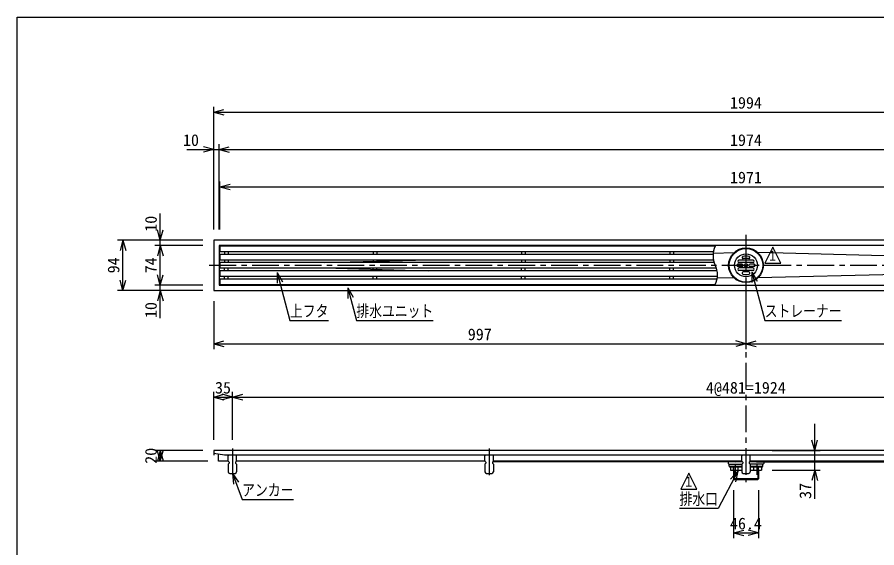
# Model space of a CAD drawing. Units: millimetres, scale not verified. Extents: x -1365 to 1365, y -930 to 870.
# Drawn here: x -1365 to 245, y -124 to 870 of the extents above; entities that cross this region are included whole.
import ezdxf
from ezdxf.enums import TextEntityAlignment as Align

# ---------------------------------------------------------------- set-up
doc = ezdxf.new("R2010")
doc.units = ezdxf.units.MM
doc.header["$LTSCALE"] = 10
doc.linetypes.add('CHAIN1', pattern=[8, 5, -1, 1, -1])
doc.linetypes.add('DASHED2', pattern=[3, 2, -1])
for name, color, linetype in [('0-0_計極細', 2, 'Continuous'), ('0-1_計細線', 3, 'Continuous'), ('0-5_寸法線', 7, 'Continuous'), ('0-7_枠細線', 5, 'Continuous'), ('0-8_枠中線', 5, 'Continuous')]:
    doc.layers.add(name, color=color, linetype=linetype)
doc.styles.add('ＭＳ ゴシック', font='')
doc.styles.get('ＭＳ ゴシック').set_extended_font_data('MS Gothic')

msp = doc.modelspace()

# ---------------------------------------------------------------- linework, layer by layer
at = {"layer": '0-0_計極細', "linetype": 'CHAIN1'}
for p, q in [((0, 462.07), (0, -1.63)), ((-1005.17, 405), (1005.86, 405)), ((-962, 61.64), (-962, 6.37)), ((-481, 61.64), (-481, 6.37))]:
    msp.add_line(p, q, dxfattribs=at)
at = {"layer": '0-0_計極細'}
for p, q in [((-976.45, 431), (-976.45, 425.5)), ((-969.55, 431), (-969.55, 425.5)), ((-698.45, 431), (-698.45, 425.5)), ((-691.55, 431), (-691.55, 425.5)), ((-420.45, 431), (-420.45, 425.5)), ((-413.55, 431), (-413.55, 425.5)), ((-142.45, 431), (-142.45, 425.5)), ((-135.55, 431), (-135.55, 425.5)), ((-61.46, 427.67), (-22.28, 428.77)), ((968, 405), (22.28, 428.77)), ((-976.45, 415.5), (-976.45, 410)), ((-969.55, 415.5), (-969.55, 410)), ((-790.09, 410), (-594.39, 415.5)), ((-698.45, 415.5), (-698.45, 410)), ((-691.55, 415.5), (-691.55, 410)), ((-420.45, 415.5), (-420.45, 410)), ((-413.55, 415.5), (-413.55, 410)), ((-142.45, 415.5), (-142.45, 410)), ((-135.55, 415.5), (-135.55, 410)), ((968, 405), (22.28, 381.23)), ((-976.45, 394.5), (-976.45, 400)), ((-969.55, 394.5), (-969.55, 400)), ((-790.09, 400), (-594.39, 394.5)), ((-698.45, 394.5), (-698.45, 400)), ((-691.55, 394.5), (-691.55, 400)), ((-420.45, 394.5), (-420.45, 400)), ((-413.55, 394.5), (-413.55, 400)), ((-142.45, 394.5), (-142.45, 400)), ((-135.55, 394.5), (-135.55, 400)), ((-976.45, 379), (-976.45, 384.5)), ((-969.55, 379), (-969.55, 384.5)), ((-698.45, 379), (-698.45, 384.5)), ((-691.55, 379), (-691.55, 384.5)), ((-420.45, 379), (-420.45, 384.5)), ((-413.55, 379), (-413.55, 384.5)), ((-142.45, 379), (-142.45, 384.5)), ((-135.55, 379), (-135.55, 384.5)), ((-53.62, 382.11), (-22.28, 381.23)), ((-20.31, 37.2), (-7.2, 37.2)), ((7.2, 37.2), (20.31, 37.2)), ((-23.5, 20.8), (-23.5, 28.3)), ((-23.5, 28.3), (-22.5, 27.3)), ((-23.5, 20.8), (-22.5, 21.8)), ((-22.5, 21.8), (-22.5, 27.3)), ((-22.2, 20.8), (-22.2, 3.5)), ((22.2, 20.8), (22.2, 3.5)), ((23.5, 28.3), (22.5, 27.3)), ((22.5, 21.8), (22.5, 27.3)), ((23.5, 20.8), (22.5, 21.8)), ((23.5, 20.8), (23.5, 28.3)), ((23.2, 4.5), (-23.2, 4.5))]:
    msp.add_line(p, q, dxfattribs=at)
at = {"layer": '0-0_計極細', "linetype": 'DASHED2'}
for p, q in [((-20.5, 32.3), (-20.5, 3.5)), ((20.5, 32.3), (20.5, 3.5))]:
    msp.add_line(p, q, dxfattribs=at)
at = {"layer": '0-0_計極細'}
for centre, start, end in [((-21.06, 423), 153.73196, 206.26804), ((-94, 387), 333.73196, 26.26804)]:
    msp.add_arc(centre, 40.67, start, end, dxfattribs=at)
at = {"layer": '0-1_計細線'}
for p, q in [((-985.5, 441), (-985.5, 431)), ((-57.53, 441), (-985.5, 441)), ((-985.5, 431), (-60.93, 431)), ((-985.5, 425.5), (-985.5, 415.5)), ((-61.65, 425.5), (-985.5, 425.5)), ((-985.5, 415.5), (-61.03, 415.5)), ((-985.5, 410), (-985.5, 400)), ((-59.6, 410), (-985.5, 410)), ((-7.7, 407.35), (-15, 407.35)), ((-7.7, 402.65), (-15, 402.65)), ((13.15, 414.75), (-13.15, 414.75)), ((13.15, 410.05), (-13.15, 410.05)), ((5.5, 417.45), (-5.5, 417.45)), ((15, 407.35), (7.7, 407.35)), ((15, 402.65), (7.7, 402.65)), ((-985.5, 400), (-55.46, 400)), ((-985.5, 394.5), (-985.5, 384.5)), ((-54.03, 394.5), (-985.5, 394.5)), ((13.15, 399.95), (-13.15, 399.95)), ((13.15, 395.25), (-13.15, 395.25)), ((5.5, 392.55), (-5.5, 392.55)), ((-985.5, 384.5), (-53.41, 384.5)), ((-985.5, 379), (-985.5, 369)), ((-54.12, 379), (-985.5, 379)), ((-985.5, 369), (-57.53, 369)), ((-997, 58), (-997, 50)), ((-997, 50), (-996.3, 50)), ((-996.98, 52.99), (-977, 50)), ((-996.3, 50), (-996.3, 52.89)), ((-977, 50), (977, 50)), ((-968, 50), (-970, 48)), ((-954, 48), (-956, 50)), ((-487, 50), (-489, 48)), ((-473, 48), (-475, 50)), ((-6, 50), (-8, 48)), ((8, 48), (6, 50)), ((-970, 38), (-970, 48)), ((-970, 38), (-968, 36)), ((-968, 34), (-970, 32)), ((-968, 36), (-968, 34)), ((-954, 38), (-956, 36)), ((-956, 36), (-956, 34)), ((-956, 34), (-954, 32)), ((-487.97, 36.99), (-954.05, 37.95)), ((-954, 38), (-954, 48)), ((-489, 38), (-954, 38)), ((-489, 38), (-489, 48)), ((-489, 38), (-487, 36)), ((-487, 34), (-489, 32)), ((-487, 36), (-487, 34)), ((-473, 38), (-475, 36)), ((-475, 36), (-475, 34)), ((-475, 34), (-473, 32)), ((-20.31, 36.02), (-474.03, 36.96)), ((-473, 38), (-473, 48)), ((-8, 38), (-473, 38)), ((-33.2, 36.07), (-33.2, 33.8)), ((-31.7, 32.3), (-7.7, 32.3)), ((-31.5, 28.3), (-31.5, 32.3)), ((-20.31, 38), (-20.31, 36.02)), ((-8, 38), (-8, 48)), ((-8, 38), (-6, 36)), ((-6, 34), (-8, 32)), ((-6, 36), (-6, 34)), ((8, 38), (6, 36)), ((6, 36), (6, 34)), ((6, 34), (8, 32)), ((31.7, 32.3), (7.7, 32.3)), ((8, 38), (8, 48)), ((473, 38), (8, 38)), ((20.31, 38), (20.31, 36.02)), ((20.31, 36.02), (474.04, 36.96)), ((31.5, 28.3), (31.5, 32.3)), ((33.2, 36.07), (33.2, 33.8)), ((-970, 32), (-970, 18)), ((-954, 32), (-954, 18)), ((-489, 32), (-489, 18)), ((-473, 32), (-473, 18)), ((-31.7, 28.3), (-8, 28.3)), ((-8, 26.5), (-29.9, 26.5)), ((-28.75, 26.5), (-28.75, 20.8)), ((-28.75, 20.8), (-8, 20.8)), ((-23.2, 20.8), (-23.2, 4.5)), ((-14.38, 20.8), (-14.38, 26.5)), ((-8, 32), (-8, 18)), ((8, 32), (8, 18)), ((8, 28.3), (31.7, 28.3)), ((29.9, 26.5), (8, 26.5)), ((8, 20.8), (28.75, 20.8)), ((14.37, 20.8), (14.37, 26.5)), ((23.2, 20.8), (23.2, 4.5)), ((28.75, 26.5), (28.75, 20.8)), ((-967, 15), (-957, 15)), ((-486, 15), (-476, 15)), ((-22.2, 3.5), (-23.2, 4.5)), ((-22.2, 3.5), (22.2, 3.5)), ((-5, 15), (5, 15)), ((22.2, 3.5), (23.2, 4.5))]:
    msp.add_line(p, q, dxfattribs=at)
for points in [[(997, 358), (997, 452), (-997, 452), (-997, 358)], [(-987, 442), (-987, 368), (987, 368), (987, 442)]]:
    msp.add_lwpolyline(points, close=True, dxfattribs=at)
for points in [[(997, 50), (997, 58), (-997, 58)], [(-970, 38), (-987.7, 38), (-987.7, 51.6)]]:
    msp.add_lwpolyline(points, dxfattribs=at)
for radius in [32.5, 31.5, 21.5, 3.1]:
    msp.add_circle((0, 405), radius, dxfattribs=at)
for centre, radius, start, end in [((-5.5, 419.45), 2, 108.40042, 270), ((0, 398.32), 23.83, 75.09095, 104.90905), ((5.5, 419.45), 2, 270, 71.59958), ((-15, 405), 2.35, 90, 180), ((-15, 405), 2.35, 180, 270), ((-13.15, 412.4), 2.35, 90, 180), ((-13.15, 412.4), 2.35, 180, 270), ((-7.7, 405), 2.35, 0, 90), ((-7.7, 405), 2.35, 270, 360), ((7.7, 405), 2.35, 90, 180), ((7.7, 405), 2.35, 180, 270), ((13.15, 412.4), 2.35, 0, 90), ((13.15, 412.4), 2.35, 270, 360), ((15, 405), 2.35, 0, 90), ((15, 405), 2.35, 270, 360), ((-13.15, 397.6), 2.35, 90, 180), ((-13.15, 397.6), 2.35, 180, 270), ((-5.5, 390.55), 2, 90, 251.59958), ((0, 411.68), 23.83, 255.09095, 284.90905), ((5.5, 390.55), 2, 288.40042, 90), ((13.15, 397.6), 2.35, 0, 90), ((13.15, 397.6), 2.35, 270, 360), ((-31.7, 33.8), 1.5, 180, 270), ((-31.7, 33.8), 1.5, 180, 270), ((31.7, 33.8), 1.5, 270, 360), ((31.7, 33.8), 1.5, 270, 360), ((-967, 18), 3, 180, 270), ((-957, 18), 3, 270, 360), ((-486, 18), 3, 180, 270), ((-476, 18), 3, 270, 360), ((-29.9, 28.3), 1.8, 180, 270), ((-5, 18), 3, 180, 270), ((5, 18), 3, 270, 360), ((29.9, 28.3), 1.8, 270, 360)]:
    msp.add_arc(centre, radius, start, end, dxfattribs=at)
at = {"layer": '0-5_寸法線'}
for p, q in [((-997, 472), (-997, 702)), ((-997, 692), (-977.68, 697.18)), ((-997, 692), (-977.68, 686.82)), ((-997, 692), (997, 692)), ((-997, 472), (-997, 632)), ((-987, 472), (-987, 632)), ((-1047, 622), (-987, 622)), ((-997, 622), (-1016.32, 627.18)), ((-997, 622), (-1016.32, 616.82)), ((-987, 622), (-967.68, 627.18)), ((-987, 622), (-967.68, 616.82)), ((-987, 622), (987, 622)), ((-985.5, 472), (-985.5, 562)), ((-985.5, 552), (-966.18, 557.18)), ((-985.5, 552), (-966.18, 546.82)), ((-985.5, 552), (985.5, 552)), ((-1097, 442), (-1097, 502)), ((-1097, 452), (-1102.18, 471.32)), ((-1097, 452), (-1091.82, 471.32)), ((-1017, 452), (-1177, 452)), ((-1167, 452), (-1172.18, 432.68)), ((-1167, 452), (-1161.82, 432.68)), ((-1167, 358), (-1167, 452)), ((-1017, 452), (-1107, 452)), ((-1017, 442), (-1107, 442)), ((-1097, 442), (-1102.18, 422.68)), ((-1097, 442), (-1091.82, 422.68)), ((-1097, 368), (-1097, 442)), ((-1097, 368), (-1102.18, 387.32)), ((-1097, 368), (-1091.82, 387.32)), ((-878.17, 391.57), (-878.19, 371.57)), ((-878.17, 391.57), (-868.19, 374.24)), ((10.85, 392.54), (10.83, 372.54)), ((10.85, 392.54), (20.83, 375.21)), ((-1167, 358), (-1172.18, 377.32)), ((-1167, 358), (-1161.82, 377.32)), ((-1017, 358), (-1177, 358)), ((-1017, 368), (-1107, 368)), ((-1017, 358), (-1107, 358)), ((-1097, 358), (-1102.18, 338.68)), ((-1097, 306.13), (-1097, 368)), ((-1097, 358), (-1091.82, 338.68)), ((-745.97, 362.5), (-745.98, 342.5)), ((-745.97, 362.5), (-735.98, 345.18)), ((-997, 338), (-997, 248)), ((0, 338), (0, 248)), ((-997, 258), (-977.68, 263.18)), ((-997, 258), (-977.68, 252.82)), ((-997, 258), (0, 258)), ((0, 258), (-19.32, 263.18)), ((0, 258), (-19.32, 252.82)), ((0, 258), (19.32, 263.18)), ((0, 258), (19.32, 252.82)), ((0, 258), (997, 258)), ((-997, 78), (-997, 168)), ((-997, 158), (-977.68, 163.18)), ((-962, 158), (-981.32, 163.18)), ((-962, 78), (-962, 168)), ((-962, 158), (-942.68, 163.18)), ((-997, 158), (-977.68, 152.82)), ((-997, 158), (-962, 158)), ((-962, 158), (-981.32, 152.82)), ((-962, 158), (-942.68, 152.82)), ((-962, 158), (962, 158)), ((128.75, -32.88), (128.75, 108)), ((128.75, 58), (123.57, 77.32)), ((128.75, 58), (133.93, 77.32)), ((-1017, 58), (-1107, 58)), ((-1097, 58), (-1102.18, 38.68)), ((-1097, 38), (-1102.18, 57.32)), ((-1097, 58), (-1091.82, 38.68)), ((-1097, 58), (-1097, 38)), ((-1097, 38), (-1091.82, 57.32)), ((48.75, 58), (138.75, 58)), ((-1007.7, 38), (-1107, 38)), ((-15.34, 18.95), (-29.01, 4.35)), ((-15.34, 18.95), (-19.87, -0.53)), ((48.75, 20.8), (138.75, 20.8)), ((128.75, 20.8), (123.57, 1.48)), ((128.75, 20.8), (133.93, 1.48)), ((-962, 15), (-950.34, -1.25)), ((-962, 15), (-960.03, -4.9)), ((-23.2, -16.5), (-23.2, -106.5)), ((23.2, -16.5), (23.2, -106.5)), ((-23.2, -96.5), (-3.88, -91.32)), ((-23.2, -96.5), (-3.88, -101.68)), ((-23.2, -96.5), (23.2, -96.5)), ((23.2, -96.5), (3.88, -91.32)), ((23.2, -96.5), (3.88, -101.68))]:
    msp.add_line(p, q, dxfattribs=at)
for points in [[(-878.17, 391.57), (-854.16, 301.74), (-782.16, 301.74)], [(10.85, 392.54), (35.09, 301.74), (179.09, 301.74)], [(-745.97, 362.5), (-729.72, 301.74), (-585.72, 301.74)], [(-15.34, 18.95), (-52.43, -50.54), (-124.43, -50.54)], [(-962, 15), (-943.64, -33.71), (-847.64, -33.71)]]:
    msp.add_lwpolyline(points, dxfattribs=at)
at = {"layer": '0-7_枠細線'}
for p, q in [((50, 438.99), (35, 408.99)), ((65, 408.99), (50, 438.99)), ((35, 408.99), (65, 408.99)), ((-107.05, 15.4), (-122.05, -14.6)), ((-92.05, -14.6), (-107.05, 15.4)), ((-122.05, -14.6), (-92.05, -14.6))]:
    msp.add_line(p, q, dxfattribs=at)
at = {"layer": '0-8_枠中線'}
msp.add_lwpolyline([(-1365, -930), (-1365, 870), (1365, 870), (1365, -930)], close=True, dxfattribs=at)

# ---------------------------------------------------------------- texts
at = {"layer": '0-5_寸法線', "style": 'ＭＳ ゴシック'}
for s, p in [('1994', (-30, 692)), ('10', (-1054.49, 622)), ('1974', (-30, 622)), ('1971', (-30, 552)), ('997', (-521, 258)), ('35', (-994.5, 158)), ('4@481=1924', (-75, 158)), ('46.4', (-30, -96.5))]:
    msp.add_text(s, height=21.99, dxfattribs=at).set_placement(p, align=Align.BOTTOM_LEFT)
for s, p in [('10', (-1097, 467.86)), ('94', (-1167, 390)), ('74', (-1097, 390)), ('10', (-1097, 306.13)), ('20', (-1097, 33)), ('37', (128.75, -32.88))]:
    msp.add_text(s, height=21.99, rotation=90, dxfattribs=at).set_placement(p, align=Align.BOTTOM_LEFT)
at = {"layer": '0-5_寸法線', "style": 'ＭＳ ゴシック', "width": 0.8}
for s, p in [('上フタ', (-854.16, 301.74)), ('排水ユニット', (-729.72, 301.74)), ('ストレーナー', (35.09, 301.74)), ('アンカー', (-943.64, -33.71)), ('排水口', (-124.43, -50.54))]:
    msp.add_text(s, height=21.99, dxfattribs=at).set_placement(p, align=Align.BOTTOM_LEFT)
at = {"layer": '0-7_枠細線', "style": 'ＭＳ ゴシック', "width": 0.8}
for p in [(39.73, 408.38), (-117.32, -15.21)]:
    msp.add_text('１', height=18.33, dxfattribs=at).set_placement(p, align=Align.BOTTOM_LEFT)

doc.saveas('drawing.dxf')
